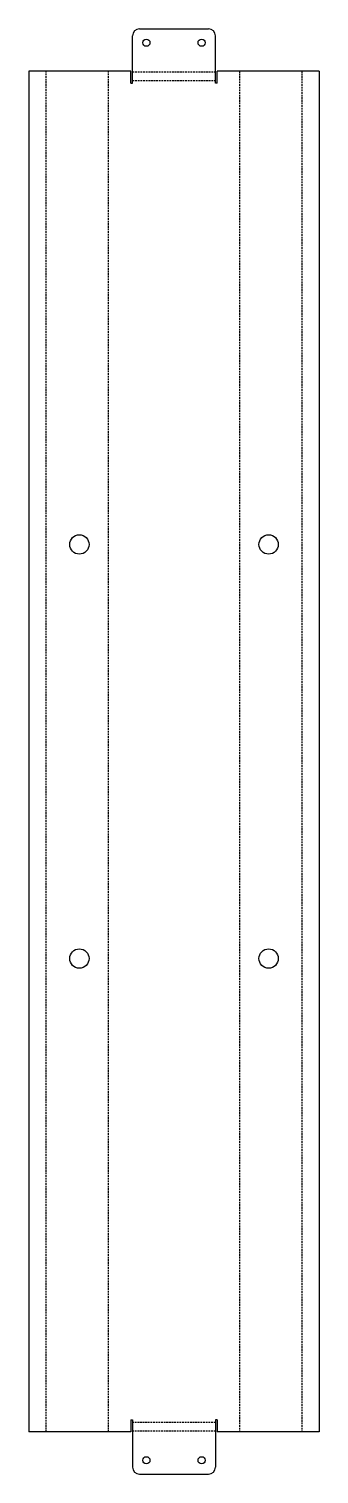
# Model space of a CAD drawing. Header units: millimetres. Extents: x -105 to 105, y -524 to 524.
import ezdxf

# ---------------------------------------------------------------- set-up
doc = ezdxf.new("R2010")
doc.units = ezdxf.units.MM
doc.linetypes.add('HIDDEN', pattern=[1.905, 1.27, -0.635])
doc.layers.add('BEND-DOWN', color=3, linetype='HIDDEN')
doc.layers.add('BEND-UP', color=5, linetype='HIDDEN')

msp = doc.modelspace()

# ---------------------------------------------------------------- linework, layer by layer
for p, q in [((-30, 484.3), (-30, 518.5)), ((-25, 523.5), (25, 523.5)), ((30, 484.3), (30, 518.5)), ((-105, 493), (-105, -493)), ((-31.2, 493), (-105, 493)), ((-31.2, 484.3), (-31.2, 493)), ((31.2, 484.3), (31.2, 493)), ((105, 493), (31.2, 493)), ((105, 493), (105, -493)), ((-31.2, 484.3), (-30, 484.3)), ((31.2, 484.3), (30, 484.3)), ((-31.2, -484.3), (-30, -484.3)), ((-31.2, -484.3), (-31.2, -493)), ((-30, -484.3), (-30, -518.5)), ((31.2, -484.3), (30, -484.3)), ((30, -484.3), (30, -518.5)), ((31.2, -484.3), (31.2, -493)), ((-31.2, -493), (-105, -493)), ((105, -493), (31.2, -493)), ((-25, -523.5), (25, -523.5))]:
    msp.add_line(p, q)
for centre, radius in [((-20, 513.5), 2.6), ((20, 513.5), 2.6), ((-68.5, 150), 7), ((68.5, 150), 7), ((-68.5, -150), 7), ((68.5, -150), 7), ((-20, -513.5), 2.6), ((20, -513.5), 2.6)]:
    msp.add_circle(centre, radius)
for centre, start, end in [((-25, 518.5), 90, 180), ((25, 518.5), 0, 90), ((-25, -518.5), 180, 270), ((25, -518.5), 270, 360)]:
    msp.add_arc(centre, 5, start, end)
at = {"layer": 'BEND-DOWN'}
for p, q in [((-30, 492.4), (30, 492.4)), ((30, -492.4), (-30, -492.4))]:
    msp.add_line(p, q, dxfattribs=at)
at = {"layer": 'BEND-UP'}
for p, q in [((-92.5, -493), (-92.5, 493)), ((-47.5, -493), (-47.5, 493)), ((47.5, 493), (47.5, -493)), ((92.5, 493), (92.5, -493)), ((-30, 486.1), (30, 486.1)), ((30, -486.1), (-30, -486.1))]:
    msp.add_line(p, q, dxfattribs=at)

doc.saveas('drawing.dxf')
